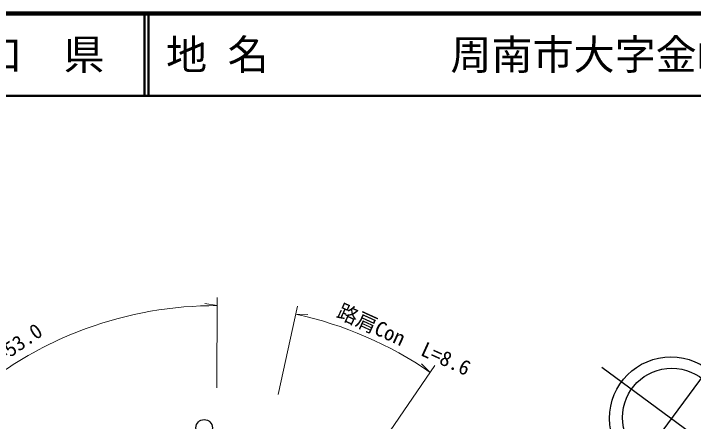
# Model space of a CAD drawing. Units: millimetres at full size, sheet at 1:1000; details may follow other scales. Extents: x 40000 to 680000, y 20000 to 380000.
# Drawn here: x 351804 to 434627, y 330315 to 380000 of the extents above; entities that cross this region are included whole.
import ezdxf
from ezdxf.enums import TextEntityAlignment as Align

# ---------------------------------------------------------------- set-up
doc = ezdxf.new("R2010")
doc.units = ezdxf.units.MM
doc.header["$LTSCALE"] = 1000
for name, color, linetype, lineweight in [('M-BGD', 7, 'Continuous', 25), ('M-BMK-SRVR', 3, 'Continuous', 25), ('M-STR-HTXT', 7, 'Continuous', 13), ('M-TTL', 2, 'Continuous', 140), ('M-TTL-LINE', 7, 'Continuous', 50)]:
    doc.layers.add(name, color=color, linetype=linetype, lineweight=lineweight)
doc.layers.add('M-TTL-TXT', color=7, linetype='Continuous')
doc.styles.add('ＭＳ ゴシック', font='')
doc.styles.get('ＭＳ ゴシック').set_extended_font_data('MS Gothic')

msp = doc.modelspace()

# ---------------------------------------------------------------- linework, layer by layer
at = {"layer": 'M-BGD'}
msp.add_circle((375024, 329542), 1000, dxfattribs=at)
at = {"layer": 'M-BMK-SRVR'}
for p, q in [((440526, 342326), (420947, 315726)), ((440387, 324425), (423474, 336873))]:
    msp.add_line(p, q, dxfattribs=at)
for centre, radius in [((431896, 330674), 7500), ((431997, 330796), 6000)]:
    msp.add_circle(centre, radius, dxfattribs=at)
at = {"layer": 'M-STR-HTXT'}
for p, q in [((376604, 345422), (376567, 334422)), ((376601, 344422), (375122, 344688)), ((386375, 344361), (384051, 333610)), ((386164, 343384), (387666, 343326)), ((403138, 337107), (396891, 328053)), ((402570, 336284), (401500, 337339))]:
    msp.add_line(p, q, dxfattribs=at)
for start, end in [(89.80629, 110.09456), (55.39369, 77.80276), (110.09456, 124.21803)]:
    msp.add_arc((376445, 298422), 46000, start, end, dxfattribs=at)
at = {"layer": 'M-TTL'}
msp.add_line((680000, 380000), (40000, 380000), dxfattribs=at)
at = {"layer": 'M-TTL-LINE'}
for p, q in [((367750, 380000), (367750, 370000)), ((368250, 380000), (368250, 370000)), ((40000, 370000), (680000, 370000))]:
    msp.add_line(p, q, dxfattribs=at)

# ---------------------------------------------------------------- texts
at = {"layer": 'M-STR-HTXT', "style": 'ＭＳ ゴシック'}
for s, rotation, p in [('路肩Con\u3000L=8.6', 335.455, (398757, 338958)), ('路肩Con\u3000L=53.0', 34.218, (348091, 335163))]:
    msp.add_text(s, height=1833, rotation=rotation, dxfattribs=at).set_placement(p, align=Align.BOTTOM_CENTER)
at = {"layer": 'M-TTL-TXT', "style": 'ＭＳ ゴシック'}
msp.add_text('山\u3000口\u3000県', height=3666, dxfattribs=at).set_placement((350375, 375000), align=Align.MIDDLE_CENTER)
for s, p in [('地 名', (370380, 375000)), ('周南市大字金峰', (405024, 375000))]:
    msp.add_text(s, height=3666, dxfattribs=at).set_placement(p, align=Align.MIDDLE_LEFT)

doc.saveas('drawing.dxf')
